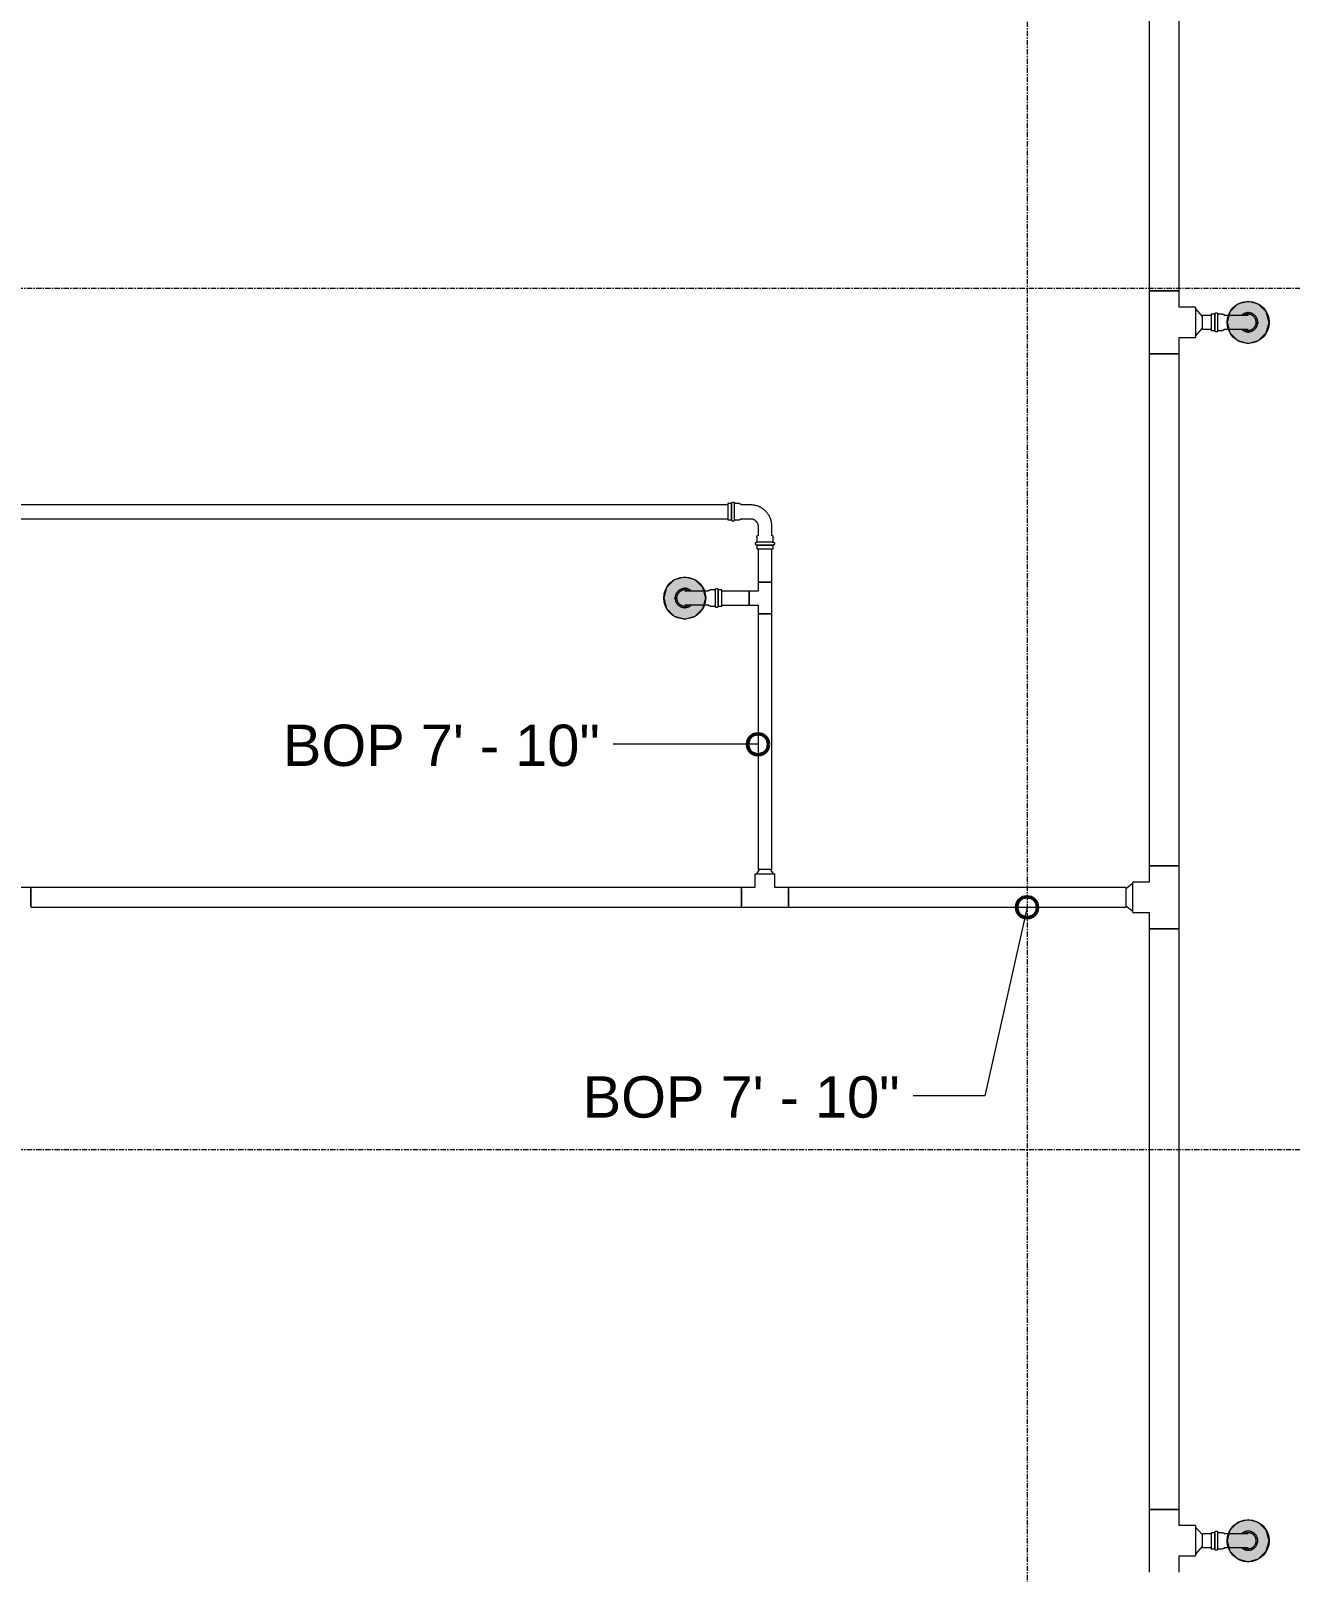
# Model space of a CAD drawing. Header units: inches. Extents: x -3679 to 241, y -496 to 1784.
# Drawn here: x -3176.9 to -3057, y 564.8 to 711.5 of the extents above; entities that cross this region are included whole.
import ezdxf

# ---------------------------------------------------------------- set-up
doc = ezdxf.new("R2010")
doc.units = ezdxf.units.IN
doc.header["$MEASUREMENT"] = 0
doc.linetypes.add('Grid Line', pattern=[0.875, 0.5, -0.125, 0.125, -0.125])
for name, color, linetype, lineweight in [('A-ANNO-NOTE', 250, 'Continuous', 9), ('G-ANNO-DIMS', 251, 'Continuous', 9), ('P-PIPE', 1, 'Continuous', 9), ('P-PIPE-CNTR', 1, 'Continuous', 9), ('S-GRID', 8, 'Continuous', 9)]:
    doc.layers.add(name, color=color, linetype=linetype, lineweight=lineweight)
doc.styles.add('Arial', font='arial.ttf', dxfattribs={"height": 3.934132})

# ---------------------------------------------------------------- blocks, each defined once
blk = doc.blocks.new('Victaulic-VicPress316-Elbow 90-45deg Style P568_P571 - Standard-V2-SECOND LEVEL')
at = {"layer": 'P-PIPE'}
for p, q in [((-3203.7, 731.1), (-3203.7, 730.2)), ((-3202.39, 730.21), (-3202.39, 731.1)), ((-3203.81, 730.05), (-3203.81, 729.6)), ((-3203.05, 729.6), (-3203.81, 729.6)), ((-3202.28, 729.6), (-3203.05, 729.6)), ((-3202.28, 729.6), (-3202.28, 730.05)), ((-3203.81, 729.31), (-3203.81, 728.97)), ((-3203.05, 729.31), (-3203.81, 729.31)), ((-3203.81, 728.97), (-3203.05, 728.97)), ((-3202.28, 729.31), (-3203.05, 729.31)), ((-3203.05, 728.97), (-3202.28, 728.97)), ((-3202.28, 728.97), (-3202.28, 729.31))]:
    blk.add_line(p, q, dxfattribs=at)
at = {"layer": 'P-PIPE', "flags": 128}
for points in [[(-3203.05, 733.4), (-3203.08, 733.4), (-3203.12, 733.4), (-3203.16, 733.4), (-3203.19, 733.39), (-3203.23, 733.38), (-3203.26, 733.38), (-3203.3, 733.37), (-3203.33, 733.36), (-3203.37, 733.34), (-3203.4, 733.33), (-3203.43, 733.32), (-3203.47, 733.3), (-3203.5, 733.28), (-3203.53, 733.26), (-3203.56, 733.24), (-3203.59, 733.22), (-3203.62, 733.2), (-3203.65, 733.18), (-3203.67, 733.15), (-3203.7, 733.13), (-3203.73, 733.1), (-3203.75, 733.07), (-3203.77, 733.04), (-3203.79, 733.01), (-3203.81, 732.98), (-3203.83, 732.95), (-3203.85, 732.92), (-3203.87, 732.89), (-3203.88, 732.85), (-3203.9, 732.82), (-3203.91, 732.79), (-3203.92, 732.75), (-3203.93, 732.72), (-3203.94, 732.68), (-3203.94, 732.65), (-3203.95, 732.61), (-3203.95, 732.57), (-3203.96, 732.54), (-3203.96, 732.5), (-3203.96, 732.46), (-3203.96, 732.43), (-3203.95, 732.39), (-3203.95, 732.35), (-3203.94, 732.32), (-3203.93, 732.28), (-3203.93, 732.25), (-3203.91, 732.21), (-3203.9, 732.18), (-3203.89, 732.14), (-3203.88, 732.11), (-3203.86, 732.08), (-3203.84, 732.05), (-3203.82, 732.01), (-3203.8, 731.98), (-3203.78, 731.95), (-3203.76, 731.92), (-3203.74, 731.9), (-3203.71, 731.87)], [(-3203.05, 733.26), (-3203.08, 733.26), (-3203.11, 733.25), (-3203.14, 733.25), (-3203.17, 733.25), (-3203.2, 733.24), (-3203.23, 733.23), (-3203.26, 733.23), (-3203.29, 733.22), (-3203.32, 733.21), (-3203.34, 733.2), (-3203.37, 733.18), (-3203.4, 733.17), (-3203.43, 733.16), (-3203.45, 733.14), (-3203.48, 733.12), (-3203.5, 733.1), (-3203.53, 733.09), (-3203.55, 733.07), (-3203.57, 733.05), (-3203.6, 733.02), (-3203.62, 733), (-3203.64, 732.98), (-3203.66, 732.95), (-3203.67, 732.93), (-3203.69, 732.9), (-3203.71, 732.88), (-3203.72, 732.85), (-3203.74, 732.82), (-3203.75, 732.8), (-3203.76, 732.77), (-3203.77, 732.74), (-3203.78, 732.71), (-3203.79, 732.68), (-3203.8, 732.65), (-3203.8, 732.62), (-3203.81, 732.59), (-3203.81, 732.56), (-3203.81, 732.53), (-3203.81, 732.5), (-3203.81, 732.47), (-3203.81, 732.44), (-3203.81, 732.41), (-3203.8, 732.38), (-3203.8, 732.35), (-3203.79, 732.32), (-3203.78, 732.29), (-3203.78, 732.26), (-3203.77, 732.23), (-3203.76, 732.2), (-3203.74, 732.17), (-3203.73, 732.14), (-3203.72, 732.12), (-3203.7, 732.1)], [(-3203.7, 732.49), (-3203.7, 732.49), (-3203.7, 732.49), (-3203.7, 732.48), (-3203.7, 732.47), (-3203.7, 732.46), (-3203.7, 732.45), (-3203.7, 732.44), (-3203.7, 732.42), (-3203.7, 732.4), (-3203.7, 732.38), (-3203.7, 732.36), (-3203.7, 732.33), (-3203.7, 732.31), (-3203.7, 732.28), (-3203.7, 732.25), (-3203.7, 732.21), (-3203.7, 732.18), (-3203.7, 732.14), (-3203.7, 732.11), (-3203.7, 732.07), (-3203.7, 732.03), (-3203.7, 731.98), (-3203.7, 731.94), (-3203.7, 731.9), (-3203.7, 731.85), (-3203.7, 731.8), (-3203.7, 731.75), (-3203.7, 731.7), (-3203.7, 731.65), (-3203.7, 731.6), (-3203.7, 731.55), (-3203.7, 731.5), (-3203.7, 731.44), (-3203.7, 731.39), (-3203.7, 731.33), (-3203.7, 731.28), (-3203.7, 731.22), (-3203.7, 731.17), (-3203.7, 731.11), (-3203.7, 731.1)], [(-3202.39, 731.86), (-3202.37, 731.88), (-3202.34, 731.91), (-3202.32, 731.94), (-3202.3, 731.97), (-3202.28, 732), (-3202.26, 732.03), (-3202.24, 732.06), (-3202.23, 732.09), (-3202.21, 732.13), (-3202.2, 732.16), (-3202.18, 732.19), (-3202.17, 732.23), (-3202.16, 732.26), (-3202.15, 732.3), (-3202.15, 732.33), (-3202.14, 732.37), (-3202.14, 732.41), (-3202.14, 732.44), (-3202.13, 732.48), (-3202.13, 732.52), (-3202.14, 732.55), (-3202.14, 732.59), (-3202.14, 732.63), (-3202.15, 732.66), (-3202.16, 732.7), (-3202.17, 732.73), (-3202.18, 732.77), (-3202.19, 732.8), (-3202.2, 732.84), (-3202.22, 732.87), (-3202.23, 732.9), (-3202.25, 732.93), (-3202.27, 732.97), (-3202.29, 733), (-3202.31, 733.03), (-3202.33, 733.06), (-3202.35, 733.08), (-3202.38, 733.11), (-3202.4, 733.14), (-3202.43, 733.16), (-3202.46, 733.19), (-3202.49, 733.21), (-3202.51, 733.23), (-3202.55, 733.25), (-3202.58, 733.27), (-3202.61, 733.29), (-3202.64, 733.31), (-3202.67, 733.32), (-3202.71, 733.34), (-3202.74, 733.35), (-3202.78, 733.36), (-3202.81, 733.37), (-3202.85, 733.38), (-3202.88, 733.39), (-3202.92, 733.39), (-3202.95, 733.4), (-3202.99, 733.4), (-3203.03, 733.4), (-3203.05, 733.4)], [(-3202.39, 732.1), (-3202.37, 732.13), (-3202.36, 732.16), (-3202.34, 732.18), (-3202.33, 732.21), (-3202.32, 732.24), (-3202.31, 732.27), (-3202.3, 732.3), (-3202.3, 732.33), (-3202.29, 732.36), (-3202.29, 732.39), (-3202.28, 732.42), (-3202.28, 732.45), (-3202.28, 732.48), (-3202.28, 732.51), (-3202.28, 732.54), (-3202.28, 732.57), (-3202.29, 732.6), (-3202.29, 732.63), (-3202.3, 732.66), (-3202.31, 732.69), (-3202.32, 732.72), (-3202.33, 732.75), (-3202.34, 732.78), (-3202.35, 732.81), (-3202.36, 732.84), (-3202.38, 732.86), (-3202.39, 732.89), (-3202.41, 732.92), (-3202.43, 732.94), (-3202.44, 732.97), (-3202.46, 732.99), (-3202.48, 733.01), (-3202.51, 733.03), (-3202.53, 733.06), (-3202.55, 733.08), (-3202.58, 733.09), (-3202.6, 733.11), (-3202.62, 733.13), (-3202.65, 733.15), (-3202.68, 733.16), (-3202.7, 733.18), (-3202.73, 733.19), (-3202.76, 733.2), (-3202.79, 733.21), (-3202.82, 733.22), (-3202.85, 733.23), (-3202.88, 733.24), (-3202.91, 733.24), (-3202.94, 733.25), (-3202.97, 733.25), (-3203, 733.26), (-3203.03, 733.26), (-3203.05, 733.26)], [(-3202.39, 731.1), (-3202.39, 731.15), (-3202.39, 731.21), (-3202.39, 731.26), (-3202.39, 731.32), (-3202.39, 731.37), (-3202.39, 731.43), (-3202.39, 731.48), (-3202.39, 731.54), (-3202.39, 731.59), (-3202.39, 731.64), (-3202.39, 731.69), (-3202.39, 731.74), (-3202.39, 731.79), (-3202.39, 731.84), (-3202.39, 731.88), (-3202.39, 731.93), (-3202.39, 731.97), (-3202.39, 732.02), (-3202.39, 732.06), (-3202.39, 732.1), (-3202.39, 732.13), (-3202.39, 732.17), (-3202.39, 732.21), (-3202.39, 732.24), (-3202.39, 732.27), (-3202.39, 732.3), (-3202.39, 732.33), (-3202.39, 732.35), (-3202.39, 732.37), (-3202.39, 732.4), (-3202.39, 732.41), (-3202.39, 732.43), (-3202.39, 732.45), (-3202.39, 732.46), (-3202.39, 732.47), (-3202.39, 732.48), (-3202.39, 732.48), (-3202.39, 732.49), (-3202.39, 732.49), (-3202.39, 732.49)], [(-3203.81, 729.31), (-3203.82, 729.31), (-3203.82, 729.31), (-3203.83, 729.31), (-3203.84, 729.31), (-3203.84, 729.31), (-3203.85, 729.31), (-3203.85, 729.31), (-3203.86, 729.32), (-3203.86, 729.32), (-3203.87, 729.32), (-3203.87, 729.32), (-3203.88, 729.32), (-3203.88, 729.33), (-3203.89, 729.33), (-3203.89, 729.33), (-3203.9, 729.34), (-3203.9, 729.34), (-3203.91, 729.34), (-3203.91, 729.35), (-3203.92, 729.35), (-3203.92, 729.36), (-3203.92, 729.36), (-3203.93, 729.37), (-3203.93, 729.37), (-3203.93, 729.38), (-3203.94, 729.38), (-3203.94, 729.39), (-3203.94, 729.39), (-3203.95, 729.4), (-3203.95, 729.4), (-3203.95, 729.41), (-3203.95, 729.41), (-3203.95, 729.42), (-3203.95, 729.42), (-3203.96, 729.43), (-3203.96, 729.44), (-3203.96, 729.44), (-3203.96, 729.45), (-3203.96, 729.45), (-3203.96, 729.46), (-3203.96, 729.46), (-3203.96, 729.47), (-3203.96, 729.48), (-3203.96, 729.48), (-3203.95, 729.49), (-3203.95, 729.49), (-3203.95, 729.5), (-3203.95, 729.5), (-3203.95, 729.51), (-3203.94, 729.51), (-3203.94, 729.52), (-3203.94, 729.52), (-3203.94, 729.53), (-3203.93, 729.53), (-3203.93, 729.54), (-3203.93, 729.54), (-3203.92, 729.55), (-3203.92, 729.55), (-3203.92, 729.56), (-3203.91, 729.56), (-3203.91, 729.57), (-3203.9, 729.57), (-3203.9, 729.57), (-3203.89, 729.58), (-3203.89, 729.58), (-3203.88, 729.58), (-3203.88, 729.58), (-3203.87, 729.59), (-3203.87, 729.59), (-3203.86, 729.59), (-3203.86, 729.59), (-3203.85, 729.59), (-3203.84, 729.6), (-3203.84, 729.6), (-3203.83, 729.6), (-3203.83, 729.6), (-3203.82, 729.6), (-3203.82, 729.6), (-3203.81, 729.6)], [(-3203.81, 730.05), (-3203.81, 730.06), (-3203.81, 730.07), (-3203.81, 730.08), (-3203.81, 730.09), (-3203.81, 730.11), (-3203.8, 730.12), (-3203.8, 730.13), (-3203.8, 730.14), (-3203.8, 730.15), (-3203.79, 730.16), (-3203.79, 730.17), (-3203.78, 730.18), (-3203.78, 730.19), (-3203.77, 730.2), (-3203.76, 730.2), (-3203.76, 730.21), (-3203.75, 730.22), (-3203.74, 730.23), (-3203.74, 730.24), (-3203.73, 730.25), (-3203.72, 730.25), (-3203.71, 730.26), (-3203.71, 730.27), (-3203.7, 730.27)], [(-3203.05, 729.6), (-3203.08, 729.6), (-3203.11, 729.6), (-3203.14, 729.6), (-3203.17, 729.6), (-3203.2, 729.6), (-3203.23, 729.6), (-3203.26, 729.6), (-3203.29, 729.6), (-3203.32, 729.6), (-3203.34, 729.6), (-3203.37, 729.6), (-3203.4, 729.6), (-3203.43, 729.6), (-3203.45, 729.6), (-3203.48, 729.6), (-3203.5, 729.6), (-3203.53, 729.6), (-3203.55, 729.6), (-3203.57, 729.6), (-3203.6, 729.6), (-3203.62, 729.6), (-3203.64, 729.6), (-3203.66, 729.6), (-3203.67, 729.6), (-3203.69, 729.6), (-3203.71, 729.6), (-3203.72, 729.6), (-3203.74, 729.6), (-3203.75, 729.6), (-3203.76, 729.6), (-3203.77, 729.6), (-3203.78, 729.6), (-3203.79, 729.6), (-3203.8, 729.6), (-3203.8, 729.6), (-3203.81, 729.6), (-3203.81, 729.6), (-3203.81, 729.6), (-3203.81, 729.6), (-3203.81, 729.6)], [(-3203.81, 729.6), (-3203.81, 729.6), (-3203.81, 729.6), (-3203.81, 729.6), (-3203.8, 729.6), (-3203.8, 729.6), (-3203.79, 729.6), (-3203.78, 729.6), (-3203.77, 729.6)], [(-3202.28, 729.6), (-3202.28, 729.6), (-3202.28, 729.6), (-3202.29, 729.6), (-3202.29, 729.6), (-3202.29, 729.6), (-3202.3, 729.6), (-3202.31, 729.6), (-3202.32, 729.6), (-3202.33, 729.6), (-3202.34, 729.6), (-3202.35, 729.6), (-3202.37, 729.6), (-3202.38, 729.6), (-3202.4, 729.6), (-3202.41, 729.6), (-3202.43, 729.6), (-3202.45, 729.6), (-3202.47, 729.6), (-3202.49, 729.6), (-3202.51, 729.6), (-3202.53, 729.6), (-3202.56, 729.6), (-3202.58, 729.6), (-3202.61, 729.6), (-3202.63, 729.6), (-3202.66, 729.6), (-3202.68, 729.6), (-3202.71, 729.6), (-3202.74, 729.6), (-3202.77, 729.6), (-3202.8, 729.6), (-3202.83, 729.6), (-3202.86, 729.6), (-3202.89, 729.6), (-3202.92, 729.6), (-3202.95, 729.6), (-3202.98, 729.6), (-3203.01, 729.6), (-3203.04, 729.6), (-3203.05, 729.6)], [(-3202.39, 730.27), (-3202.38, 730.26), (-3202.37, 730.26), (-3202.36, 730.25), (-3202.36, 730.24), (-3202.35, 730.23), (-3202.34, 730.22), (-3202.33, 730.22), (-3202.33, 730.21), (-3202.32, 730.2), (-3202.32, 730.19), (-3202.31, 730.18), (-3202.31, 730.17), (-3202.3, 730.16), (-3202.3, 730.15), (-3202.29, 730.14), (-3202.29, 730.13), (-3202.29, 730.12), (-3202.29, 730.11), (-3202.28, 730.1), (-3202.28, 730.09), (-3202.28, 730.07), (-3202.28, 730.06), (-3202.28, 730.05), (-3202.28, 730.05)], [(-3202.32, 729.6), (-3202.31, 729.6), (-3202.3, 729.6), (-3202.3, 729.6), (-3202.29, 729.6), (-3202.29, 729.6), (-3202.28, 729.6), (-3202.28, 729.6), (-3202.28, 729.6), (-3202.28, 729.6)], [(-3202.28, 729.6), (-3202.27, 729.6), (-3202.27, 729.6), (-3202.26, 729.6), (-3202.26, 729.6), (-3202.25, 729.6), (-3202.24, 729.6), (-3202.24, 729.59), (-3202.23, 729.59), (-3202.23, 729.59), (-3202.22, 729.59), (-3202.22, 729.59), (-3202.21, 729.58), (-3202.21, 729.58), (-3202.2, 729.58), (-3202.2, 729.57), (-3202.19, 729.57), (-3202.19, 729.57), (-3202.18, 729.56), (-3202.18, 729.56), (-3202.18, 729.56), (-3202.17, 729.55), (-3202.17, 729.55), (-3202.16, 729.54), (-3202.16, 729.54), (-3202.16, 729.53), (-3202.15, 729.53), (-3202.15, 729.52), (-3202.15, 729.52), (-3202.15, 729.51), (-3202.14, 729.51), (-3202.14, 729.5), (-3202.14, 729.5), (-3202.14, 729.49), (-3202.14, 729.48), (-3202.14, 729.48), (-3202.14, 729.47), (-3202.13, 729.47), (-3202.13, 729.46), (-3202.13, 729.46), (-3202.13, 729.45), (-3202.13, 729.44), (-3202.13, 729.44), (-3202.14, 729.43), (-3202.14, 729.43), (-3202.14, 729.42), (-3202.14, 729.42), (-3202.14, 729.41), (-3202.14, 729.4), (-3202.14, 729.4), (-3202.15, 729.39), (-3202.15, 729.39), (-3202.15, 729.38), (-3202.16, 729.38), (-3202.16, 729.37), (-3202.16, 729.37), (-3202.17, 729.36), (-3202.17, 729.36), (-3202.17, 729.35), (-3202.18, 729.35), (-3202.18, 729.35), (-3202.19, 729.34), (-3202.19, 729.34), (-3202.19, 729.34), (-3202.2, 729.33), (-3202.2, 729.33), (-3202.21, 729.33), (-3202.21, 729.32), (-3202.22, 729.32), (-3202.23, 729.32), (-3202.23, 729.32), (-3202.24, 729.32), (-3202.24, 729.31), (-3202.25, 729.31), (-3202.25, 729.31), (-3202.26, 729.31), (-3202.26, 729.31), (-3202.27, 729.31), (-3202.28, 729.31), (-3202.28, 729.31)], [(-3203.77, 729.31), (-3203.78, 729.31), (-3203.79, 729.31), (-3203.8, 729.31), (-3203.8, 729.31), (-3203.81, 729.31), (-3203.81, 729.31), (-3203.81, 729.31), (-3203.81, 729.31), (-3203.81, 729.31)], [(-3203.81, 729.31), (-3203.81, 729.31), (-3203.81, 729.31), (-3203.81, 729.31), (-3203.8, 729.31), (-3203.8, 729.31), (-3203.79, 729.31), (-3203.78, 729.31), (-3203.77, 729.31), (-3203.76, 729.31), (-3203.75, 729.31), (-3203.74, 729.31), (-3203.73, 729.31), (-3203.71, 729.31), (-3203.7, 729.31), (-3203.68, 729.31), (-3203.66, 729.31), (-3203.64, 729.31), (-3203.62, 729.31), (-3203.6, 729.31), (-3203.58, 729.31), (-3203.56, 729.31), (-3203.53, 729.31), (-3203.51, 729.31), (-3203.49, 729.31), (-3203.46, 729.31), (-3203.43, 729.31), (-3203.41, 729.31), (-3203.38, 729.31), (-3203.35, 729.31), (-3203.32, 729.31), (-3203.29, 729.31), (-3203.27, 729.31), (-3203.24, 729.31), (-3203.21, 729.31), (-3203.18, 729.31), (-3203.15, 729.31), (-3203.12, 729.31), (-3203.08, 729.31), (-3203.05, 729.31), (-3203.05, 729.31)], [(-3203.05, 729.31), (-3203.02, 729.31), (-3202.98, 729.31), (-3202.95, 729.31), (-3202.92, 729.31), (-3202.89, 729.31), (-3202.86, 729.31), (-3202.83, 729.31), (-3202.8, 729.31), (-3202.78, 729.31), (-3202.75, 729.31), (-3202.72, 729.31), (-3202.69, 729.31), (-3202.67, 729.31), (-3202.64, 729.31), (-3202.61, 729.31), (-3202.59, 729.31), (-3202.56, 729.31), (-3202.54, 729.31), (-3202.52, 729.31), (-3202.5, 729.31), (-3202.48, 729.31), (-3202.46, 729.31), (-3202.44, 729.31), (-3202.42, 729.31), (-3202.4, 729.31), (-3202.39, 729.31), (-3202.37, 729.31), (-3202.36, 729.31), (-3202.34, 729.31), (-3202.33, 729.31), (-3202.32, 729.31), (-3202.31, 729.31), (-3202.3, 729.31), (-3202.3, 729.31), (-3202.29, 729.31), (-3202.29, 729.31), (-3202.28, 729.31), (-3202.28, 729.31), (-3202.28, 729.31), (-3202.28, 729.31)], [(-3202.28, 729.31), (-3202.28, 729.31), (-3202.28, 729.31), (-3202.29, 729.31), (-3202.29, 729.31), (-3202.29, 729.31), (-3202.3, 729.31), (-3202.31, 729.31), (-3202.32, 729.31)]]:
    blk.add_lwpolyline(points, dxfattribs=at)
blk = doc.blocks.new('Victaulic-VicPress316-Elbow 90-45deg Style P568_P571 - Standard-V1-SECOND LEVEL')
at = {"layer": 'P-PIPE'}
for p, q in [((-0.77, 3.52), (-0.77, 3.18)), ((0.77, 3.52), (-0.77, 3.52)), ((-0.77, 3.18), (0.77, 3.18)), ((0.77, 3.18), (0.77, 3.52)), ((-0.77, 2.89), (-0.77, 2.44)), ((-0.77, 2.89), (0.77, 2.89)), ((-0.66, 2.28), (-0.66, 1.39)), ((0.66, 1.39), (0.66, 2.28)), ((0.77, 2.44), (0.77, 2.89)), ((-3.18, 0.77), (-3.52, 0.77)), ((-3.52, 0.77), (-3.52, -0.77)), ((-3.18, -0.77), (-3.18, 0.77)), ((-2.44, 0.77), (-2.89, 0.77)), ((-2.89, -0.77), (-2.89, 0.77)), ((-1.39, 0.66), (-2.28, 0.66)), ((-3.52, -0.77), (-3.18, -0.77)), ((-2.89, -0.77), (-2.44, -0.77)), ((-2.28, -0.66), (-1.39, -0.66))]:
    blk.add_line(p, q, dxfattribs=at)
at = {"layer": 'P-PIPE', "flags": 128}
for points in [[(-0.77, 2.89), (-0.77, 2.89), (-0.78, 2.89), (-0.78, 2.89), (-0.79, 2.89), (-0.8, 2.89), (-0.8, 2.89), (-0.81, 2.9), (-0.81, 2.9), (-0.82, 2.9), (-0.82, 2.9), (-0.83, 2.9), (-0.83, 2.91), (-0.84, 2.91), (-0.84, 2.91), (-0.85, 2.92), (-0.85, 2.92), (-0.86, 2.92), (-0.86, 2.93), (-0.87, 2.93), (-0.87, 2.93), (-0.87, 2.94), (-0.88, 2.94), (-0.88, 2.95), (-0.89, 2.95), (-0.89, 2.96), (-0.89, 2.96), (-0.89, 2.97), (-0.9, 2.97), (-0.9, 2.98), (-0.9, 2.98), (-0.9, 2.99), (-0.91, 2.99), (-0.91, 3), (-0.91, 3.01), (-0.91, 3.01), (-0.91, 3.02), (-0.91, 3.02), (-0.91, 3.03), (-0.91, 3.03), (-0.91, 3.04), (-0.91, 3.05), (-0.91, 3.05), (-0.91, 3.06), (-0.91, 3.06), (-0.91, 3.07), (-0.91, 3.07), (-0.91, 3.08), (-0.9, 3.09), (-0.9, 3.09), (-0.9, 3.1), (-0.9, 3.1), (-0.89, 3.11), (-0.89, 3.11), (-0.89, 3.12), (-0.88, 3.12), (-0.88, 3.13), (-0.88, 3.13), (-0.87, 3.14), (-0.87, 3.14), (-0.86, 3.14), (-0.86, 3.15), (-0.86, 3.15), (-0.85, 3.15), (-0.85, 3.16), (-0.84, 3.16), (-0.84, 3.16), (-0.83, 3.17), (-0.83, 3.17), (-0.82, 3.17), (-0.82, 3.17), (-0.81, 3.17), (-0.8, 3.18), (-0.8, 3.18), (-0.79, 3.18), (-0.79, 3.18), (-0.78, 3.18), (-0.78, 3.18), (-0.77, 3.18), (-0.77, 3.18)], [(0.77, 3.18), (0.77, 3.18), (0.76, 3.18), (0.76, 3.18), (0.76, 3.18), (0.75, 3.18), (0.74, 3.18), (0.74, 3.18), (0.73, 3.18), (0.72, 3.18), (0.71, 3.18), (0.69, 3.18), (0.68, 3.18), (0.67, 3.18), (0.65, 3.18), (0.63, 3.18), (0.61, 3.18), (0.6, 3.18), (0.58, 3.18), (0.56, 3.18), (0.53, 3.18), (0.51, 3.18), (0.49, 3.18), (0.46, 3.18), (0.44, 3.18), (0.41, 3.18), (0.39, 3.18), (0.36, 3.18), (0.33, 3.18), (0.31, 3.18), (0.28, 3.18), (0.25, 3.18), (0.22, 3.18), (0.19, 3.18), (0.16, 3.18), (0.13, 3.18), (0.1, 3.18), (0.07, 3.18), (0.04, 3.18), (0.01, 3.18), (-0.02, 3.18), (-0.05, 3.18), (-0.08, 3.18), (-0.11, 3.18), (-0.14, 3.18), (-0.17, 3.18), (-0.2, 3.18), (-0.23, 3.18), (-0.26, 3.18), (-0.29, 3.18), (-0.32, 3.18), (-0.35, 3.18), (-0.37, 3.18), (-0.4, 3.18), (-0.43, 3.18), (-0.45, 3.18), (-0.48, 3.18), (-0.5, 3.18), (-0.52, 3.18), (-0.54, 3.18), (-0.57, 3.18), (-0.59, 3.18), (-0.6, 3.18), (-0.62, 3.18), (-0.64, 3.18), (-0.66, 3.18), (-0.67, 3.18), (-0.69, 3.18), (-0.7, 3.18), (-0.71, 3.18), (-0.72, 3.18), (-0.73, 3.18), (-0.74, 3.18), (-0.75, 3.18), (-0.75, 3.18), (-0.76, 3.18), (-0.76, 3.18), (-0.77, 3.18), (-0.77, 3.18), (-0.77, 3.18)], [(-0.77, 3.18), (-0.77, 3.18), (-0.76, 3.18), (-0.76, 3.18), (-0.76, 3.18), (-0.75, 3.18), (-0.74, 3.18), (-0.74, 3.18), (-0.73, 3.18)], [(0.72, 3.18), (0.73, 3.18), (0.74, 3.18), (0.75, 3.18), (0.75, 3.18), (0.76, 3.18), (0.76, 3.18), (0.77, 3.18), (0.77, 3.18), (0.77, 3.18)], [(0.77, 3.18), (0.77, 3.18), (0.78, 3.18), (0.78, 3.18), (0.79, 3.18), (0.8, 3.18), (0.8, 3.18), (0.81, 3.18), (0.81, 3.17), (0.82, 3.17), (0.82, 3.17), (0.83, 3.17), (0.83, 3.17), (0.84, 3.16), (0.84, 3.16), (0.85, 3.16), (0.85, 3.15), (0.86, 3.15), (0.86, 3.15), (0.87, 3.14), (0.87, 3.14), (0.87, 3.13), (0.88, 3.13), (0.88, 3.12), (0.89, 3.12), (0.89, 3.11), (0.89, 3.11), (0.89, 3.1), (0.9, 3.1), (0.9, 3.09), (0.9, 3.09), (0.9, 3.08), (0.91, 3.08), (0.91, 3.07), (0.91, 3.07), (0.91, 3.06), (0.91, 3.05), (0.91, 3.05), (0.91, 3.04), (0.91, 3.04), (0.91, 3.03), (0.91, 3.03), (0.91, 3.02), (0.91, 3.01), (0.91, 3.01), (0.91, 3), (0.91, 3), (0.91, 2.99), (0.9, 2.99), (0.9, 2.98), (0.9, 2.98), (0.9, 2.97), (0.89, 2.97), (0.89, 2.96), (0.89, 2.96), (0.88, 2.95), (0.88, 2.95), (0.88, 2.94), (0.87, 2.94), (0.87, 2.93), (0.86, 2.93), (0.86, 2.92), (0.86, 2.92), (0.85, 2.92), (0.85, 2.91), (0.84, 2.91), (0.84, 2.91), (0.83, 2.91), (0.83, 2.9), (0.82, 2.9), (0.82, 2.9), (0.81, 2.9), (0.8, 2.9), (0.8, 2.89), (0.79, 2.89), (0.79, 2.89), (0.78, 2.89), (0.78, 2.89), (0.77, 2.89), (0.77, 2.89)], [(-0.77, 2.89), (-0.77, 2.89), (-0.76, 2.89), (-0.76, 2.89), (-0.76, 2.89), (-0.75, 2.89), (-0.74, 2.89), (-0.74, 2.89), (-0.73, 2.89), (-0.72, 2.89), (-0.71, 2.89), (-0.69, 2.89), (-0.68, 2.89), (-0.67, 2.89), (-0.65, 2.89), (-0.63, 2.89), (-0.61, 2.89), (-0.6, 2.89), (-0.58, 2.89), (-0.56, 2.89), (-0.53, 2.89), (-0.51, 2.89), (-0.49, 2.89), (-0.46, 2.89), (-0.44, 2.89), (-0.41, 2.89), (-0.39, 2.89), (-0.36, 2.89), (-0.33, 2.89), (-0.31, 2.89), (-0.28, 2.89), (-0.25, 2.89), (-0.22, 2.89), (-0.19, 2.89), (-0.16, 2.89), (-0.13, 2.89), (-0.1, 2.89), (-0.07, 2.89), (-0.04, 2.89), (-0.01, 2.89), (0.02, 2.89), (0.05, 2.89), (0.08, 2.89), (0.11, 2.89), (0.14, 2.89), (0.17, 2.89), (0.2, 2.89), (0.23, 2.89), (0.26, 2.89), (0.29, 2.89), (0.32, 2.89), (0.35, 2.89), (0.37, 2.89), (0.4, 2.89), (0.43, 2.89), (0.45, 2.89), (0.48, 2.89), (0.5, 2.89), (0.52, 2.89), (0.54, 2.89), (0.57, 2.89), (0.59, 2.89), (0.6, 2.89), (0.62, 2.89), (0.64, 2.89), (0.66, 2.89), (0.67, 2.89), (0.69, 2.89), (0.7, 2.89), (0.71, 2.89), (0.72, 2.89), (0.73, 2.89), (0.74, 2.89), (0.75, 2.89), (0.75, 2.89), (0.76, 2.89), (0.76, 2.89), (0.77, 2.89), (0.77, 2.89), (0.77, 2.89)], [(-0.72, 2.89), (-0.73, 2.89), (-0.74, 2.89), (-0.75, 2.89), (-0.75, 2.89), (-0.76, 2.89), (-0.76, 2.89), (-0.77, 2.89), (-0.77, 2.89), (-0.77, 2.89)], [(-0.66, 2.22), (-0.67, 2.23), (-0.67, 2.23), (-0.68, 2.24), (-0.69, 2.25), (-0.7, 2.26), (-0.7, 2.27), (-0.71, 2.27), (-0.72, 2.28), (-0.72, 2.29), (-0.73, 2.3), (-0.73, 2.31), (-0.74, 2.32), (-0.74, 2.33), (-0.75, 2.34), (-0.75, 2.35), (-0.76, 2.36), (-0.76, 2.37), (-0.76, 2.38), (-0.76, 2.39), (-0.76, 2.4), (-0.77, 2.42), (-0.77, 2.43), (-0.77, 2.44), (-0.77, 2.44)], [(0.77, 2.44), (0.77, 2.43), (0.77, 2.42), (0.76, 2.41), (0.76, 2.4), (0.76, 2.38), (0.76, 2.37), (0.76, 2.36), (0.75, 2.35), (0.75, 2.34), (0.74, 2.33), (0.74, 2.32), (0.74, 2.31), (0.73, 2.3), (0.72, 2.29), (0.72, 2.29), (0.71, 2.28), (0.71, 2.27), (0.7, 2.26), (0.69, 2.25), (0.68, 2.24), (0.68, 2.24), (0.67, 2.23), (0.66, 2.22), (0.66, 2.22)], [(0.77, 2.89), (0.77, 2.89), (0.76, 2.89), (0.76, 2.89), (0.76, 2.89), (0.75, 2.89), (0.74, 2.89), (0.74, 2.89), (0.73, 2.89)], [(-3.18, 0.77), (-3.18, 0.77), (-3.18, 0.78), (-3.18, 0.78), (-3.18, 0.79), (-3.18, 0.8), (-3.18, 0.8), (-3.18, 0.81), (-3.17, 0.81), (-3.17, 0.82), (-3.17, 0.82), (-3.17, 0.83), (-3.17, 0.83), (-3.16, 0.84), (-3.16, 0.84), (-3.16, 0.85), (-3.15, 0.85), (-3.15, 0.86), (-3.15, 0.86), (-3.14, 0.87), (-3.14, 0.87), (-3.13, 0.87), (-3.13, 0.88), (-3.12, 0.88), (-3.12, 0.89), (-3.11, 0.89), (-3.11, 0.89), (-3.1, 0.89), (-3.1, 0.9), (-3.09, 0.9), (-3.09, 0.9), (-3.08, 0.9), (-3.08, 0.91), (-3.07, 0.91), (-3.07, 0.91), (-3.06, 0.91), (-3.05, 0.91), (-3.05, 0.91), (-3.04, 0.91), (-3.04, 0.91), (-3.03, 0.91), (-3.03, 0.91), (-3.02, 0.91), (-3.01, 0.91), (-3.01, 0.91), (-3, 0.91), (-3, 0.91), (-2.99, 0.91), (-2.99, 0.9), (-2.98, 0.9), (-2.98, 0.9), (-2.97, 0.9), (-2.97, 0.89), (-2.96, 0.89), (-2.96, 0.89), (-2.95, 0.88), (-2.95, 0.88), (-2.94, 0.88), (-2.94, 0.87), (-2.93, 0.87), (-2.93, 0.86), (-2.92, 0.86), (-2.92, 0.86), (-2.92, 0.85), (-2.91, 0.85), (-2.91, 0.84), (-2.91, 0.84), (-2.91, 0.83), (-2.9, 0.83), (-2.9, 0.82), (-2.9, 0.82), (-2.9, 0.81), (-2.9, 0.8), (-2.89, 0.8), (-2.89, 0.79), (-2.89, 0.79), (-2.89, 0.78), (-2.89, 0.78), (-2.89, 0.77), (-2.89, 0.77)], [(-3.18, 0.77), (-3.18, 0.77), (-3.18, 0.76), (-3.18, 0.76), (-3.18, 0.76), (-3.18, 0.75), (-3.18, 0.74), (-3.18, 0.74), (-3.18, 0.73), (-3.18, 0.72), (-3.18, 0.71), (-3.18, 0.69), (-3.18, 0.68), (-3.18, 0.67), (-3.18, 0.65), (-3.18, 0.63), (-3.18, 0.61), (-3.18, 0.6), (-3.18, 0.58), (-3.18, 0.56), (-3.18, 0.53), (-3.18, 0.51), (-3.18, 0.49), (-3.18, 0.46), (-3.18, 0.44), (-3.18, 0.41), (-3.18, 0.39), (-3.18, 0.36), (-3.18, 0.33), (-3.18, 0.31), (-3.18, 0.28), (-3.18, 0.25), (-3.18, 0.22), (-3.18, 0.19), (-3.18, 0.16), (-3.18, 0.13), (-3.18, 0.1), (-3.18, 0.07), (-3.18, 0.04), (-3.18, 0.01), (-3.18, -0.02), (-3.18, -0.05), (-3.18, -0.08), (-3.18, -0.11), (-3.18, -0.14), (-3.18, -0.17), (-3.18, -0.2), (-3.18, -0.23), (-3.18, -0.26), (-3.18, -0.29), (-3.18, -0.32), (-3.18, -0.35), (-3.18, -0.37), (-3.18, -0.4), (-3.18, -0.43), (-3.18, -0.45), (-3.18, -0.48), (-3.18, -0.5), (-3.18, -0.52), (-3.18, -0.54), (-3.18, -0.57), (-3.18, -0.59), (-3.18, -0.6), (-3.18, -0.62), (-3.18, -0.64), (-3.18, -0.66), (-3.18, -0.67), (-3.18, -0.69), (-3.18, -0.7), (-3.18, -0.71), (-3.18, -0.72), (-3.18, -0.73), (-3.18, -0.74), (-3.18, -0.75), (-3.18, -0.75), (-3.18, -0.76), (-3.18, -0.76), (-3.18, -0.77), (-3.18, -0.77), (-3.18, -0.77)], [(-3.18, 0.72), (-3.18, 0.73), (-3.18, 0.74), (-3.18, 0.75), (-3.18, 0.75), (-3.18, 0.76), (-3.18, 0.76), (-3.18, 0.77), (-3.18, 0.77), (-3.18, 0.77)], [(-2.89, -0.77), (-2.89, -0.77), (-2.89, -0.76), (-2.89, -0.76), (-2.89, -0.76), (-2.89, -0.75), (-2.89, -0.74), (-2.89, -0.74), (-2.89, -0.73), (-2.89, -0.72), (-2.89, -0.71), (-2.89, -0.69), (-2.89, -0.68), (-2.89, -0.67), (-2.89, -0.65), (-2.89, -0.63), (-2.89, -0.61), (-2.89, -0.6), (-2.89, -0.58), (-2.89, -0.56), (-2.89, -0.53), (-2.89, -0.51), (-2.89, -0.49), (-2.89, -0.46), (-2.89, -0.44), (-2.89, -0.41), (-2.89, -0.39), (-2.89, -0.36), (-2.89, -0.33), (-2.89, -0.31), (-2.89, -0.28), (-2.89, -0.25), (-2.89, -0.22), (-2.89, -0.19), (-2.89, -0.16), (-2.89, -0.13), (-2.89, -0.1), (-2.89, -0.07), (-2.89, -0.04), (-2.89, -0.01), (-2.89, 0.02), (-2.89, 0.05), (-2.89, 0.08), (-2.89, 0.11), (-2.89, 0.14), (-2.89, 0.17), (-2.89, 0.2), (-2.89, 0.23), (-2.89, 0.26), (-2.89, 0.29), (-2.89, 0.32), (-2.89, 0.35), (-2.89, 0.37), (-2.89, 0.4), (-2.89, 0.43), (-2.89, 0.45), (-2.89, 0.48), (-2.89, 0.5), (-2.89, 0.52), (-2.89, 0.54), (-2.89, 0.57), (-2.89, 0.59), (-2.89, 0.6), (-2.89, 0.62), (-2.89, 0.64), (-2.89, 0.66), (-2.89, 0.67), (-2.89, 0.69), (-2.89, 0.7), (-2.89, 0.71), (-2.89, 0.72), (-2.89, 0.73), (-2.89, 0.74), (-2.89, 0.75), (-2.89, 0.75), (-2.89, 0.76), (-2.89, 0.76), (-2.89, 0.77), (-2.89, 0.77), (-2.89, 0.77)], [(-2.89, 0.77), (-2.89, 0.77), (-2.89, 0.76), (-2.89, 0.76), (-2.89, 0.76), (-2.89, 0.75), (-2.89, 0.74), (-2.89, 0.74), (-2.89, 0.73)], [(-2.44, 0.77), (-2.43, 0.77), (-2.42, 0.77), (-2.41, 0.76), (-2.4, 0.76), (-2.38, 0.76), (-2.37, 0.76), (-2.36, 0.76), (-2.35, 0.75), (-2.34, 0.75), (-2.33, 0.74), (-2.32, 0.74), (-2.31, 0.74), (-2.3, 0.73), (-2.29, 0.72), (-2.29, 0.72), (-2.28, 0.71), (-2.27, 0.71), (-2.26, 0.7), (-2.25, 0.69), (-2.24, 0.68), (-2.24, 0.68), (-2.23, 0.67), (-2.22, 0.66), (-2.22, 0.66)], [(-0.66, 1.39), (-0.66, 1.36), (-0.66, 1.33), (-0.66, 1.3), (-0.67, 1.28), (-0.67, 1.25), (-0.68, 1.22), (-0.69, 1.19), (-0.69, 1.16), (-0.7, 1.13), (-0.72, 1.11), (-0.73, 1.08), (-0.74, 1.05), (-0.75, 1.03), (-0.77, 1), (-0.79, 0.98), (-0.8, 0.95), (-0.82, 0.93), (-0.84, 0.91), (-0.86, 0.89), (-0.88, 0.87), (-0.9, 0.85), (-0.92, 0.83), (-0.95, 0.81), (-0.97, 0.79), (-1, 0.77), (-1.02, 0.76), (-1.05, 0.74), (-1.07, 0.73), (-1.1, 0.72), (-1.13, 0.71), (-1.15, 0.7), (-1.18, 0.69), (-1.21, 0.68), (-1.24, 0.67), (-1.27, 0.67), (-1.3, 0.66), (-1.33, 0.66), (-1.36, 0.66), (-1.39, 0.66), (-1.39, 0.66)], [(-1.39, -0.66), (-1.31, -0.66), (-1.23, -0.65), (-1.15, -0.64), (-1.07, -0.63), (-0.99, -0.62), (-0.91, -0.6), (-0.83, -0.58), (-0.75, -0.55), (-0.67, -0.53), (-0.59, -0.5), (-0.52, -0.46), (-0.45, -0.43), (-0.37, -0.39), (-0.3, -0.34), (-0.24, -0.3), (-0.17, -0.25), (-0.1, -0.2), (-0.04, -0.15), (0.02, -0.09), (0.08, -0.04), (0.13, 0.02), (0.19, 0.09), (0.24, 0.15), (0.29, 0.22), (0.33, 0.29), (0.38, 0.35), (0.42, 0.43), (0.45, 0.5), (0.49, 0.57), (0.52, 0.65), (0.55, 0.73), (0.57, 0.81), (0.59, 0.88), (0.61, 0.96), (0.63, 1.04), (0.64, 1.13), (0.65, 1.21), (0.65, 1.29), (0.66, 1.37), (0.66, 1.39)], [(-3.18, -0.77), (-3.18, -0.77), (-3.18, -0.76), (-3.18, -0.76), (-3.18, -0.76), (-3.18, -0.75), (-3.18, -0.74), (-3.18, -0.74), (-3.18, -0.73)], [(-2.89, -0.77), (-2.89, -0.77), (-2.89, -0.78), (-2.89, -0.78), (-2.89, -0.79), (-2.89, -0.8), (-2.89, -0.8), (-2.9, -0.81), (-2.9, -0.81), (-2.9, -0.82), (-2.9, -0.82), (-2.9, -0.83), (-2.91, -0.83), (-2.91, -0.84), (-2.91, -0.84), (-2.92, -0.85), (-2.92, -0.85), (-2.92, -0.86), (-2.93, -0.86), (-2.93, -0.87), (-2.93, -0.87), (-2.94, -0.87), (-2.94, -0.88), (-2.95, -0.88), (-2.95, -0.89), (-2.96, -0.89), (-2.96, -0.89), (-2.97, -0.89), (-2.97, -0.9), (-2.98, -0.9), (-2.98, -0.9), (-2.99, -0.9), (-2.99, -0.91), (-3, -0.91), (-3.01, -0.91), (-3.01, -0.91), (-3.02, -0.91), (-3.02, -0.91), (-3.03, -0.91), (-3.03, -0.91), (-3.04, -0.91), (-3.05, -0.91), (-3.05, -0.91), (-3.06, -0.91), (-3.06, -0.91), (-3.07, -0.91), (-3.07, -0.91), (-3.08, -0.91), (-3.09, -0.9), (-3.09, -0.9), (-3.1, -0.9), (-3.1, -0.9), (-3.11, -0.89), (-3.11, -0.89), (-3.12, -0.89), (-3.12, -0.88), (-3.13, -0.88), (-3.13, -0.88), (-3.14, -0.87), (-3.14, -0.87), (-3.14, -0.86), (-3.15, -0.86), (-3.15, -0.86), (-3.15, -0.85), (-3.16, -0.85), (-3.16, -0.84), (-3.16, -0.84), (-3.17, -0.83), (-3.17, -0.83), (-3.17, -0.82), (-3.17, -0.82), (-3.17, -0.81), (-3.18, -0.8), (-3.18, -0.8), (-3.18, -0.79), (-3.18, -0.79), (-3.18, -0.78), (-3.18, -0.78), (-3.18, -0.77), (-3.18, -0.77)], [(-2.89, -0.72), (-2.89, -0.73), (-2.89, -0.74), (-2.89, -0.75), (-2.89, -0.75), (-2.89, -0.76), (-2.89, -0.76), (-2.89, -0.77), (-2.89, -0.77), (-2.89, -0.77)], [(-2.22, -0.66), (-2.23, -0.67), (-2.23, -0.67), (-2.24, -0.68), (-2.25, -0.69), (-2.26, -0.7), (-2.27, -0.7), (-2.27, -0.71), (-2.28, -0.72), (-2.29, -0.72), (-2.3, -0.73), (-2.31, -0.73), (-2.32, -0.74), (-2.33, -0.74), (-2.34, -0.75), (-2.35, -0.75), (-2.36, -0.76), (-2.37, -0.76), (-2.38, -0.76), (-2.39, -0.76), (-2.4, -0.76), (-2.42, -0.77), (-2.43, -0.77), (-2.44, -0.77), (-2.44, -0.77)]]:
    blk.add_lwpolyline(points, dxfattribs=at)

msp = doc.modelspace()

# ---------------------------------------------------------------- hatches: boundary and pattern name
at = {"layer": 'A-ANNO-NOTE'}
for points in [[(-3061, 681.74), (-3060, 682.01), (-3059.27, 682.74), (-3059, 683.74), (-3059.27, 684.74), (-3060, 685.47), (-3061, 685.74), (-3062, 685.47), (-3062.73, 684.74), (-3063, 683.74), (-3062.73, 682.74), (-3062, 682.01)], [(-3114.64, 655.49), (-3113.64, 655.76), (-3112.9, 656.49), (-3112.64, 657.49), (-3112.9, 658.49), (-3113.64, 659.22), (-3114.64, 659.49), (-3115.64, 659.22), (-3116.37, 658.49), (-3116.64, 657.49), (-3116.37, 656.49), (-3115.64, 655.76)], [(-3061, 565.74), (-3060, 566.01), (-3059.27, 566.74), (-3059, 567.74), (-3059.27, 568.74), (-3060, 569.47), (-3061, 569.74), (-3062, 569.47), (-3062.73, 568.74), (-3063, 567.74), (-3062.73, 566.74), (-3062, 566.01)]]:
    msp.add_hatch(color=256, dxfattribs=at).paths.add_polyline_path(points, flags=0)
h = msp.add_hatch(color=256, dxfattribs=at)
edge = h.paths.add_edge_path(flags=0)
edge.add_arc((-3061, 683.74), 2, 0, 360)
h = msp.add_hatch(color=256, dxfattribs=at)
edge = h.paths.add_edge_path(flags=0)
edge.add_arc((-3114.64, 657.49), 2, 0, 360)
h = msp.add_hatch(color=256, dxfattribs=at)
edge = h.paths.add_edge_path(flags=0)
edge.add_arc((-3061, 567.74), 2, 0, 360)

# ---------------------------------------------------------------- linework, layer by layer
for p, q in [((-3062, 685.47), (-3062.73, 684.74)), ((-3061, 685.74), (-3062, 685.47)), ((-3060, 685.47), (-3061, 685.74)), ((-3059.27, 684.74), (-3060, 685.47)), ((-3062.73, 684.74), (-3063, 683.74)), ((-3059, 683.74), (-3059.27, 684.74)), ((-3063, 683.74), (-3062.73, 682.74)), ((-3062.73, 682.74), (-3062, 682.01)), ((-3060, 682.01), (-3059.27, 682.74)), ((-3059.27, 682.74), (-3059, 683.74)), ((-3062, 682.01), (-3061, 681.74)), ((-3061, 681.74), (-3060, 682.01)), ((-3115.64, 659.22), (-3116.37, 658.49)), ((-3114.64, 659.49), (-3115.64, 659.22)), ((-3113.64, 659.22), (-3114.64, 659.49)), ((-3112.9, 658.49), (-3113.64, 659.22)), ((-3116.37, 658.49), (-3116.64, 657.49)), ((-3116.64, 657.49), (-3116.37, 656.49)), ((-3112.64, 657.49), (-3112.9, 658.49)), ((-3112.9, 656.49), (-3112.64, 657.49)), ((-3116.37, 656.49), (-3115.64, 655.76)), ((-3113.64, 655.76), (-3112.9, 656.49)), ((-3115.64, 655.76), (-3114.64, 655.49)), ((-3114.64, 655.49), (-3113.64, 655.76)), ((-3062, 569.47), (-3062.73, 568.74)), ((-3061, 569.74), (-3062, 569.47)), ((-3060, 569.47), (-3061, 569.74)), ((-3059.27, 568.74), (-3060, 569.47)), ((-3062.73, 568.74), (-3063, 567.74)), ((-3059, 567.74), (-3059.27, 568.74)), ((-3063, 567.74), (-3062.73, 566.74)), ((-3062.73, 566.74), (-3062, 566.01)), ((-3060, 566.01), (-3059.27, 566.74)), ((-3059.27, 566.74), (-3059, 567.74)), ((-3062, 566.01), (-3061, 565.74)), ((-3061, 565.74), (-3060, 566.01))]:
    msp.add_line(p, q, dxfattribs=at)
for centre in [(-3061, 683.74), (-3114.64, 657.49), (-3061, 567.74)]:
    msp.add_circle(centre, 2, dxfattribs=at)
at = {"layer": 'G-ANNO-DIMS'}
for p, q in [((-3116.09, 643.57), (-3121.44, 643.57)), ((-3107.66, 643.57), (-3116.09, 643.57)), ((-3082.05, 628.05), (-3086.08, 610.09)), ((-3086.08, 610.09), (-3092.9, 610.09))]:
    msp.add_line(p, q, dxfattribs=at)
at = {"layer": 'G-ANNO-DIMS', "lineweight": 50}
for centre in [(-3107.66, 643.57), (-3082.05, 628.05)]:
    msp.add_circle(centre, 1, dxfattribs=at)
at = {"layer": 'P-PIPE'}
for p, q in [((-3070.43, 848.75), (-3070.43, 686.73)), ((-3067.56, 686.73), (-3067.56, 848.75)), ((-3068.28, 686.73), (-3070.43, 686.73)), ((-3070.43, 686.73), (-3070.43, 680.75)), ((-3070.39, 686.73), (-3070.24, 686.73)), ((-3070.24, 686.73), (-3070.01, 686.73)), ((-3070.01, 686.73), (-3069.72, 686.73)), ((-3069.72, 686.73), (-3069.37, 686.73)), ((-3069.37, 686.73), (-3068.63, 686.73)), ((-3068.63, 686.73), (-3068.28, 686.73)), ((-3067.56, 686.73), (-3068.28, 686.73)), ((-3068.28, 686.73), (-3067.98, 686.73)), ((-3067.98, 686.73), (-3067.75, 686.73)), ((-3067.75, 686.73), (-3067.61, 686.73)), ((-3067.56, 685.18), (-3067.56, 686.73)), ((-3066.01, 685.18), (-3067.56, 685.18)), ((-3066.01, 685.18), (-3066.01, 682.31)), ((-3065.35, 684.31), (-3066, 685.05)), ((-3064.52, 684.4), (-3065.35, 684.4)), ((-3065.35, 683.09), (-3065.35, 684.4)), ((-3066, 682.43), (-3065.35, 683.18)), ((-3065.35, 683.09), (-3064.52, 683.09)), ((-3067.56, 680.75), (-3067.56, 682.31)), ((-3067.56, 682.31), (-3066.01, 682.31)), ((-3070.43, 680.75), (-3070.43, 631.99)), ((-3070.43, 680.75), (-3068.28, 680.75)), ((-3070.24, 680.75), (-3070.39, 680.75)), ((-3070.01, 680.75), (-3070.24, 680.75)), ((-3069.72, 680.75), (-3070.01, 680.75)), ((-3069.37, 680.75), (-3069.72, 680.75)), ((-3068.63, 680.75), (-3069.37, 680.75)), ((-3068.28, 680.75), (-3068.63, 680.75)), ((-3067.98, 680.75), (-3068.28, 680.75)), ((-3068.28, 680.75), (-3067.56, 680.75)), ((-3067.75, 680.75), (-3067.98, 680.75)), ((-3067.61, 680.75), (-3067.75, 680.75)), ((-3067.56, 631.99), (-3067.56, 680.75)), ((-3110.52, 666.37), (-3194, 666.37)), ((-3194, 665.05), (-3110.52, 665.05)), ((-3107.66, 662.19), (-3107.66, 658.99)), ((-3106.34, 658.99), (-3106.34, 662.19)), ((-3107.66, 658.99), (-3107.66, 658.15)), ((-3107.66, 658.99), (-3107.63, 658.99)), ((-3106.34, 658.99), (-3107.66, 658.99)), ((-3107.63, 658.99), (-3107.57, 658.99)), ((-3107.57, 658.99), (-3107.46, 658.99)), ((-3107.46, 658.99), (-3107.33, 658.99)), ((-3107.33, 658.99), (-3107.17, 658.99)), ((-3107.17, 658.99), (-3106.83, 658.99)), ((-3106.83, 658.99), (-3106.67, 658.99)), ((-3106.67, 658.99), (-3106.53, 658.99)), ((-3106.53, 658.99), (-3106.43, 658.99)), ((-3106.43, 658.99), (-3106.36, 658.99)), ((-3106.36, 658.99), (-3106.34, 658.99)), ((-3106.34, 655.99), (-3106.34, 658.99)), ((-3108.49, 658.15), (-3111.12, 658.15)), ((-3108.49, 658.15), (-3108.49, 656.83)), ((-3107.66, 658.15), (-3108.49, 658.15)), ((-3108.49, 658.13), (-3108.49, 658.15)), ((-3108.49, 658.06), (-3108.49, 658.13)), ((-3108.49, 657.95), (-3108.49, 658.06)), ((-3108.49, 657.82), (-3108.49, 657.95)), ((-3108.49, 657.66), (-3108.49, 657.82)), ((-3108.49, 657.32), (-3108.49, 657.66)), ((-3111.12, 656.83), (-3108.49, 656.83)), ((-3108.49, 657.16), (-3108.49, 657.32)), ((-3108.49, 657.03), (-3108.49, 657.16)), ((-3108.49, 656.92), (-3108.49, 657.03)), ((-3108.49, 656.85), (-3108.49, 656.92)), ((-3108.49, 656.83), (-3108.49, 656.85)), ((-3108.49, 656.83), (-3107.66, 656.83)), ((-3107.66, 656.83), (-3107.66, 655.99)), ((-3107.66, 655.99), (-3107.66, 631.65)), ((-3107.66, 655.99), (-3106.34, 655.99)), ((-3107.63, 655.99), (-3107.66, 655.99)), ((-3107.57, 655.99), (-3107.63, 655.99)), ((-3107.46, 655.99), (-3107.57, 655.99)), ((-3107.33, 655.99), (-3107.46, 655.99)), ((-3107.17, 655.99), (-3107.33, 655.99)), ((-3106.83, 655.99), (-3107.17, 655.99)), ((-3106.67, 655.99), (-3106.83, 655.99)), ((-3106.53, 655.99), (-3106.67, 655.99)), ((-3106.43, 655.99), (-3106.53, 655.99)), ((-3106.36, 655.99), (-3106.43, 655.99)), ((-3106.34, 655.99), (-3106.36, 655.99)), ((-3106.34, 631.65), (-3106.34, 655.99)), ((-3107.95, 631.24), (-3107.95, 629.95)), ((-3107.95, 631.24), (-3106.05, 631.24)), ((-3107.56, 631.65), (-3107.81, 631.24)), ((-3106.34, 631.65), (-3107.66, 631.65)), ((-3106.19, 631.24), (-3106.44, 631.65)), ((-3106.05, 629.95), (-3106.05, 631.24)), ((-3070.43, 631.99), (-3070.43, 630.44)), ((-3069.72, 631.99), (-3070.43, 631.99)), ((-3070.39, 631.99), (-3070.24, 631.99)), ((-3070.24, 631.99), (-3070.01, 631.99)), ((-3070.01, 631.99), (-3069.72, 631.99)), ((-3069.72, 631.99), (-3069.37, 631.99)), ((-3067.56, 631.99), (-3069.72, 631.99)), ((-3069.37, 631.99), (-3068.63, 631.99)), ((-3068.63, 631.99), (-3068.28, 631.99)), ((-3068.28, 631.99), (-3067.98, 631.99)), ((-3067.98, 631.99), (-3067.75, 631.99)), ((-3067.75, 631.99), (-3067.61, 631.99)), ((-3067.56, 626.01), (-3067.56, 631.99)), ((-3176.89, 629.95), (-3181.38, 629.95)), ((-3176.89, 629.95), (-3176.89, 628.05)), ((-3109.24, 629.95), (-3176.89, 629.95)), ((-3176.89, 629.67), (-3176.89, 629.82)), ((-3176.89, 629.48), (-3176.89, 629.67)), ((-3107.95, 629.95), (-3109.24, 629.95)), ((-3109.24, 628.05), (-3109.24, 629.95)), ((-3109.24, 629.82), (-3109.24, 629.67)), ((-3109.24, 629.67), (-3109.24, 629.48)), ((-3104.75, 629.95), (-3106.05, 629.95)), ((-3072.65, 629.95), (-3104.75, 629.95)), ((-3104.75, 629.95), (-3104.75, 628.05)), ((-3104.75, 629.67), (-3104.75, 629.82)), ((-3104.75, 629.48), (-3104.75, 629.67)), ((-3071.99, 630.31), (-3072.65, 629.81)), ((-3072.65, 629.95), (-3072.65, 628.05)), ((-3070.43, 630.44), (-3071.99, 630.44)), ((-3071.99, 627.56), (-3071.99, 630.44)), ((-3176.89, 629.25), (-3176.89, 629.47)), ((-3176.89, 628.75), (-3176.89, 629.25)), ((-3176.89, 628.52), (-3176.89, 628.75)), ((-3176.89, 628.33), (-3176.89, 628.52)), ((-3176.89, 628.18), (-3176.89, 628.33)), ((-3109.24, 629.47), (-3109.24, 629.25)), ((-3109.24, 629.25), (-3109.24, 628.75)), ((-3109.24, 628.75), (-3109.24, 628.52)), ((-3109.24, 628.52), (-3109.24, 628.33)), ((-3109.24, 628.33), (-3109.24, 628.18)), ((-3104.75, 629.25), (-3104.75, 629.47)), ((-3104.75, 628.75), (-3104.75, 629.25)), ((-3104.75, 628.52), (-3104.75, 628.75)), ((-3104.75, 628.33), (-3104.75, 628.52)), ((-3104.75, 628.18), (-3104.75, 628.33)), ((-3072.65, 628.19), (-3071.99, 627.69)), ((-3176.89, 628.05), (-3109.24, 628.05)), ((-3109.24, 628.05), (-3104.75, 628.05)), ((-3104.75, 628.05), (-3072.65, 628.05)), ((-3071.99, 627.56), (-3070.43, 627.56)), ((-3070.43, 627.56), (-3070.43, 626.01)), ((-3070.43, 626.01), (-3070.43, 570.73)), ((-3070.43, 626.01), (-3069.72, 626.01)), ((-3070.24, 626.01), (-3070.39, 626.01)), ((-3070.01, 626.01), (-3070.24, 626.01)), ((-3069.72, 626.01), (-3070.01, 626.01)), ((-3069.37, 626.01), (-3069.72, 626.01)), ((-3069.72, 626.01), (-3067.56, 626.01)), ((-3068.63, 626.01), (-3069.37, 626.01)), ((-3068.28, 626.01), (-3068.63, 626.01)), ((-3067.98, 626.01), (-3068.28, 626.01)), ((-3067.75, 626.01), (-3067.98, 626.01)), ((-3067.61, 626.01), (-3067.75, 626.01)), ((-3067.56, 570.73), (-3067.56, 626.01)), ((-3068.28, 570.73), (-3070.43, 570.73)), ((-3070.43, 570.73), (-3070.43, 564.75)), ((-3070.39, 570.73), (-3070.24, 570.73)), ((-3070.24, 570.73), (-3070.01, 570.73)), ((-3070.01, 570.73), (-3069.72, 570.73)), ((-3069.72, 570.73), (-3069.37, 570.73)), ((-3069.37, 570.73), (-3068.63, 570.73)), ((-3068.63, 570.73), (-3068.28, 570.73)), ((-3067.56, 570.73), (-3068.28, 570.73)), ((-3068.28, 570.73), (-3067.98, 570.73)), ((-3067.98, 570.73), (-3067.75, 570.73)), ((-3067.75, 570.73), (-3067.61, 570.73)), ((-3067.56, 569.18), (-3067.56, 570.73)), ((-3066.01, 569.18), (-3067.56, 569.18)), ((-3066.01, 569.18), (-3066.01, 566.31)), ((-3065.35, 568.31), (-3066, 569.05)), ((-3064.52, 568.4), (-3065.35, 568.4)), ((-3065.35, 567.09), (-3065.35, 568.4)), ((-3066, 566.43), (-3065.35, 567.18)), ((-3065.35, 567.09), (-3064.52, 567.09)), ((-3067.56, 564.75), (-3067.56, 566.31)), ((-3067.56, 566.31), (-3066.01, 566.31))]:
    msp.add_line(p, q, dxfattribs=at)
at = {"layer": 'P-PIPE-CNTR'}
for p, q in [((-3061, 684.48), (-3061, 684.74)), ((-3061, 682.74), (-3061, 683.01)), ((-3060.26, 683.74), (-3060, 683.74)), ((-3115.64, 657.49), (-3115.37, 657.49)), ((-3114.64, 658.23), (-3114.64, 658.49)), ((-3114.64, 656.49), (-3114.64, 656.75))]:
    msp.add_line(p, q, dxfattribs=at)
at = {"layer": 'S-GRID', "linetype": 'Grid Line'}
for p, q in [((-3082, -484.26), (-3082, 1771.74)), ((-3666.39, 687), (228, 687)), ((-3666.39, 605), (228, 605))]:
    msp.add_line(p, q, dxfattribs=at)

# ---------------------------------------------------------------- block references
at = {"layer": 'P-PIPE'}
for name, p, rotation in [('Victaulic-VicPress316-Elbow 90-45deg Style P568_P571 - Standard-V2-SECOND LEVEL', (-3793.49, -2519.3), 270), ('Victaulic-VicPress316-Elbow 90-45deg Style P568_P571 - Standard-V1-SECOND LEVEL', (-3107, 665.71), 90), ('Victaulic-VicPress316-Elbow 90-45deg Style P568_P571 - Standard-V2-SECOND LEVEL', (-2382.15, 3860.54), 90), ('Victaulic-VicPress316-Elbow 90-45deg Style P568_P571 - Standard-V2-SECOND LEVEL', (-3793.49, -2635.3), 270)]:
    msp.add_blockref(name, p, dxfattribs=dict(at, rotation=rotation))

# ---------------------------------------------------------------- texts
at = {"layer": 'G-ANNO-DIMS', "char_height": 3.9341, "width": 35.952, "attachment_point": 1, "line_spacing_factor": 0.938532, "style": 'Arial'}
for insert in [(-3152.9, 645.44), (-3124.36, 611.96)]:
    msp.add_mtext('BOP 7\' - 10"', dxfattribs=dict(at, insert=insert))

doc.saveas('drawing.dxf')
